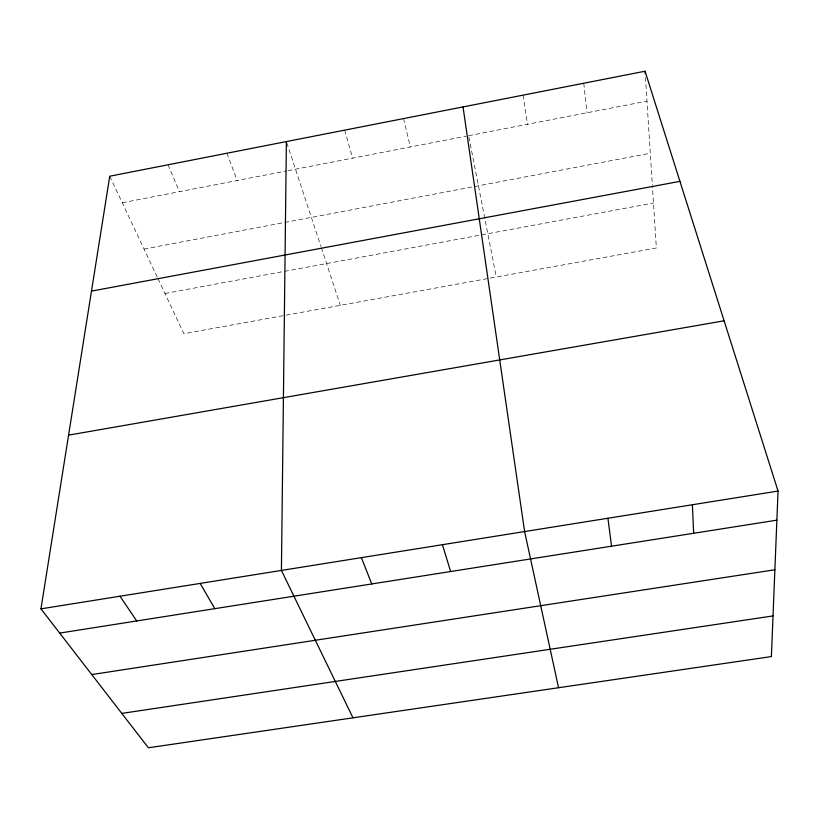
<?xml version="1.0" encoding="UTF-8"?>
<svg xmlns="http://www.w3.org/2000/svg" width="819" height="819" viewBox="0 0 819 819"><rect width="100%" height="100%" fill="white"/><g stroke="black" fill="none" stroke-linecap="round" stroke-linejoin="round"><path stroke-width="0.61" stroke-dasharray="4.09 3.07" d="M122.246 202.764L286.804 170.895M288.042 170.649L466.165 136.159M468.652 135.678L646.969 101.146M144.052 249.078L650.306 153.245M164.957 293.489L283.333 271.57M284.572 271.345L653.49 203.03M109.756 176.218L157.453 277.549M157.985 278.685L183.876 333.702L656.367 247.983L652.426 186.435M168.038 164.793L179.422 191.687M226.914 153.245L237.172 180.508M286.783 142.782L320.976 246.56M321.386 247.768L340.346 305.313M344.686 130.139L352.651 158.139M403.562 118.591L410.37 146.97M468.898 136.937L496.273 277.027M523.095 95.147L527.508 124.283M583.773 83.251L586.947 112.776M645.454 77.457L652.344 185.155"/><path stroke-width="1.23" d="M286.384 141.574L281.419 570.423L352.979 717.823M778.05 491.062L771.385 656.572L148.382 747.778L40.95 608.855L109.756 176.218L645.055 71.222L778.05 491.062L40.95 608.855M91.482 291.114L679.944 181.347M68.581 435.145L724.109 320.792M59.695 633.087L776.873 520.167M91.779 674.569L774.876 569.768M121.796 713.4L773.023 615.919M120.004 596.222L136.732 620.956M200.153 583.404L214.803 608.671M361.384 557.647L371.775 583.957M442.434 544.696L450.634 571.539M558.548 687.725L524.61 531.562L463.032 106.931M607.913 518.243L611.558 546.201M645.055 71.222L645.218 73.72M692.393 504.75L693.662 533.271"/></g></svg>
